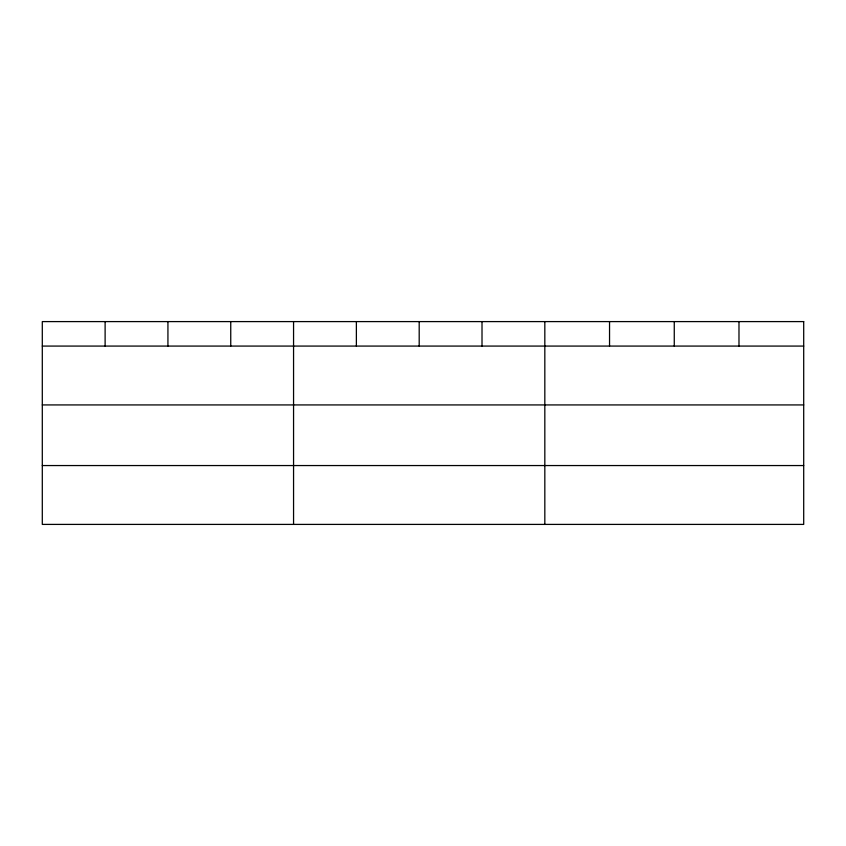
<?xml version="1.0" encoding="UTF-8"?>
<svg xmlns="http://www.w3.org/2000/svg" width="846" height="846" viewBox="0 0 846 846"><rect width="100%" height="100%" fill="white"/><g stroke="black" fill="none" stroke-linecap="round" stroke-linejoin="round"><path stroke-width="1.27" d="M42.3 346.077L803.7 346.077M42.3 404.927L803.7 404.927M42.3 465.554L803.7 465.554M738.981 321.596L738.981 346.077M674.262 321.596L674.262 346.077M609.543 321.596L609.543 346.077M544.824 321.596L544.824 524.404M482.009 321.596L482.009 346.077M419.193 321.596L419.193 346.077M356.378 321.596L356.378 346.077M293.562 321.596L293.562 524.404M230.746 321.596L230.746 346.077M167.931 321.596L167.931 346.077M105.116 321.596L105.116 346.077M803.7 321.596L42.3 321.596L42.3 524.404L803.7 524.404L803.7 321.596"/></g></svg>
